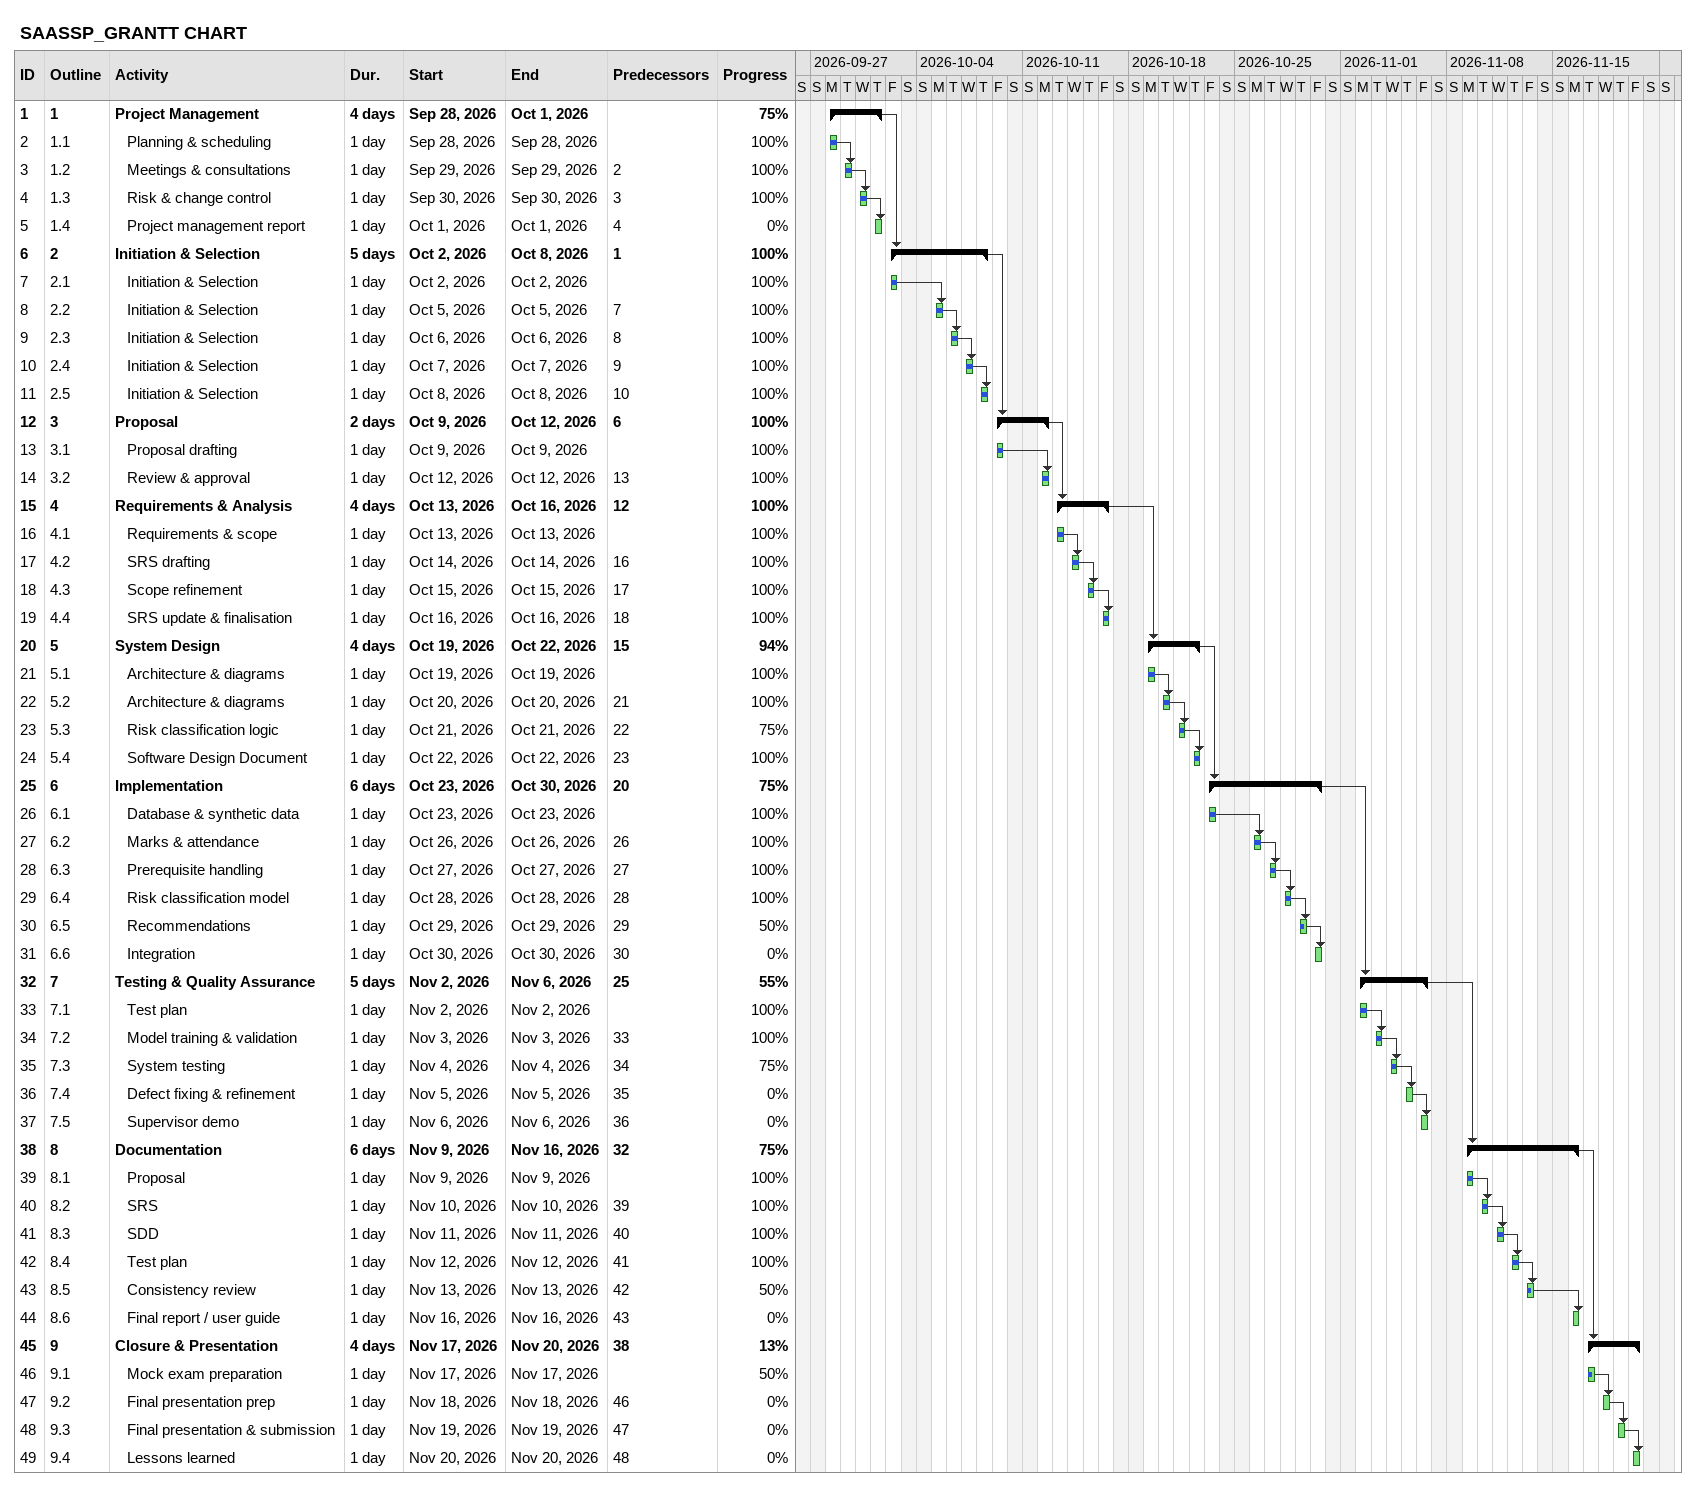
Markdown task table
SAASSP_GRANTT CHART

| ID | WBS | Task | Duration | Start | Finish | Predecessors | % complete |
|---|---|---|---|---|---|---|---|
| 1 | 1 | **Project Management** | 4d | 2026-09-28 | 2026-10-01 |  | 75 |
| 2 | 1.1 | Planning & scheduling | 1d | 2026-09-28 | 2026-09-28 |  | 100 |
| 3 | 1.2 | Meetings & consultations | 1d | 2026-09-29 | 2026-09-29 | 2 | 100 |
| 4 | 1.3 | Risk & change control | 1d | 2026-09-30 | 2026-09-30 | 3 | 100 |
| 5 | 1.4 | Project management report | 1d | 2026-10-01 | 2026-10-01 | 4 | 0 |
| 6 | 2 | **Initiation & Selection** | 5d | 2026-10-02 | 2026-10-08 | 1 | 100 |
| 7 | 2.1 | Initiation & Selection | 1d | 2026-10-02 | 2026-10-02 |  | 100 |
| 8 | 2.2 | Initiation & Selection | 1d | 2026-10-05 | 2026-10-05 | 7 | 100 |
| 9 | 2.3 | Initiation & Selection | 1d | 2026-10-06 | 2026-10-06 | 8 | 100 |
| 10 | 2.4 | Initiation & Selection | 1d | 2026-10-07 | 2026-10-07 | 9 | 100 |
| 11 | 2.5 | Initiation & Selection | 1d | 2026-10-08 | 2026-10-08 | 10 | 100 |
| 12 | 3 | **Proposal** | 2d | 2026-10-09 | 2026-10-12 | 6 | 100 |
| 13 | 3.1 | Proposal drafting | 1d | 2026-10-09 | 2026-10-09 |  | 100 |
| 14 | 3.2 | Review & approval | 1d | 2026-10-12 | 2026-10-12 | 13 | 100 |
| 15 | 4 | **Requirements & Analysis** | 4d | 2026-10-13 | 2026-10-16 | 12 | 100 |
| 16 | 4.1 | Requirements & scope | 1d | 2026-10-13 | 2026-10-13 |  | 100 |
| 17 | 4.2 | SRS drafting | 1d | 2026-10-14 | 2026-10-14 | 16 | 100 |
| 18 | 4.3 | Scope refinement | 1d | 2026-10-15 | 2026-10-15 | 17 | 100 |
| 19 | 4.4 | SRS update & finalisation | 1d | 2026-10-16 | 2026-10-16 | 18 | 100 |
| 20 | 5 | **System Design** | 4d | 2026-10-19 | 2026-10-22 | 15 | 94 |
| 21 | 5.1 | Architecture & diagrams | 1d | 2026-10-19 | 2026-10-19 |  | 100 |
| 22 | 5.2 | Architecture & diagrams | 1d | 2026-10-20 | 2026-10-20 | 21 | 100 |
| 23 | 5.3 | Risk classification logic | 1d | 2026-10-21 | 2026-10-21 | 22 | 75 |
| 24 | 5.4 | Software Design Document | 1d | 2026-10-22 | 2026-10-22 | 23 | 100 |
| 25 | 6 | **Implementation** | 6d | 2026-10-23 | 2026-10-30 | 20 | 75 |
| 26 | 6.1 | Database & synthetic data | 1d | 2026-10-23 | 2026-10-23 |  | 100 |
| 27 | 6.2 | Marks & attendance | 1d | 2026-10-26 | 2026-10-26 | 26 | 100 |
| 28 | 6.3 | Prerequisite handling | 1d | 2026-10-27 | 2026-10-27 | 27 | 100 |
| 29 | 6.4 | Risk classification model | 1d | 2026-10-28 | 2026-10-28 | 28 | 100 |
| 30 | 6.5 | Recommendations | 1d | 2026-10-29 | 2026-10-29 | 29 | 50 |
| 31 | 6.6 | Integration | 1d | 2026-10-30 | 2026-10-30 | 30 | 0 |
| 32 | 7 | **Testing & Quality Assurance** | 5d | 2026-11-02 | 2026-11-06 | 25 | 55 |
| 33 | 7.1 | Test plan | 1d | 2026-11-02 | 2026-11-02 |  | 100 |
| 34 | 7.2 | Model training & validation | 1d | 2026-11-03 | 2026-11-03 | 33 | 100 |
| 35 | 7.3 | System testing | 1d | 2026-11-04 | 2026-11-04 | 34 | 75 |
| 36 | 7.4 | Defect fixing & refinement | 1d | 2026-11-05 | 2026-11-05 | 35 | 0 |
| 37 | 7.5 | Supervisor demo | 1d | 2026-11-06 | 2026-11-06 | 36 | 0 |
| 38 | 8 | **Documentation** | 6d | 2026-11-09 | 2026-11-16 | 32 | 75 |
| 39 | 8.1 | Proposal | 1d | 2026-11-09 | 2026-11-09 |  | 100 |
| 40 | 8.2 | SRS | 1d | 2026-11-10 | 2026-11-10 | 39 | 100 |
| 41 | 8.3 | SDD | 1d | 2026-11-11 | 2026-11-11 | 40 | 100 |
| 42 | 8.4 | Test plan | 1d | 2026-11-12 | 2026-11-12 | 41 | 100 |
| 43 | 8.5 | Consistency review | 1d | 2026-11-13 | 2026-11-13 | 42 | 50 |
| 44 | 8.6 | Final report / user guide | 1d | 2026-11-16 | 2026-11-16 | 43 | 0 |
| 45 | 9 | **Closure & Presentation** | 4d | 2026-11-17 | 2026-11-20 | 38 | 13 |
| 46 | 9.1 | Mock exam preparation | 1d | 2026-11-17 | 2026-11-17 |  | 50 |
| 47 | 9.2 | Final presentation prep | 1d | 2026-11-18 | 2026-11-18 | 46 | 0 |
| 48 | 9.3 | Final presentation & submission | 1d | 2026-11-19 | 2026-11-19 | 47 | 0 |
| 49 | 9.4 | Lessons learned | 1d | 2026-11-20 | 2026-11-20 | 48 | 0 |
